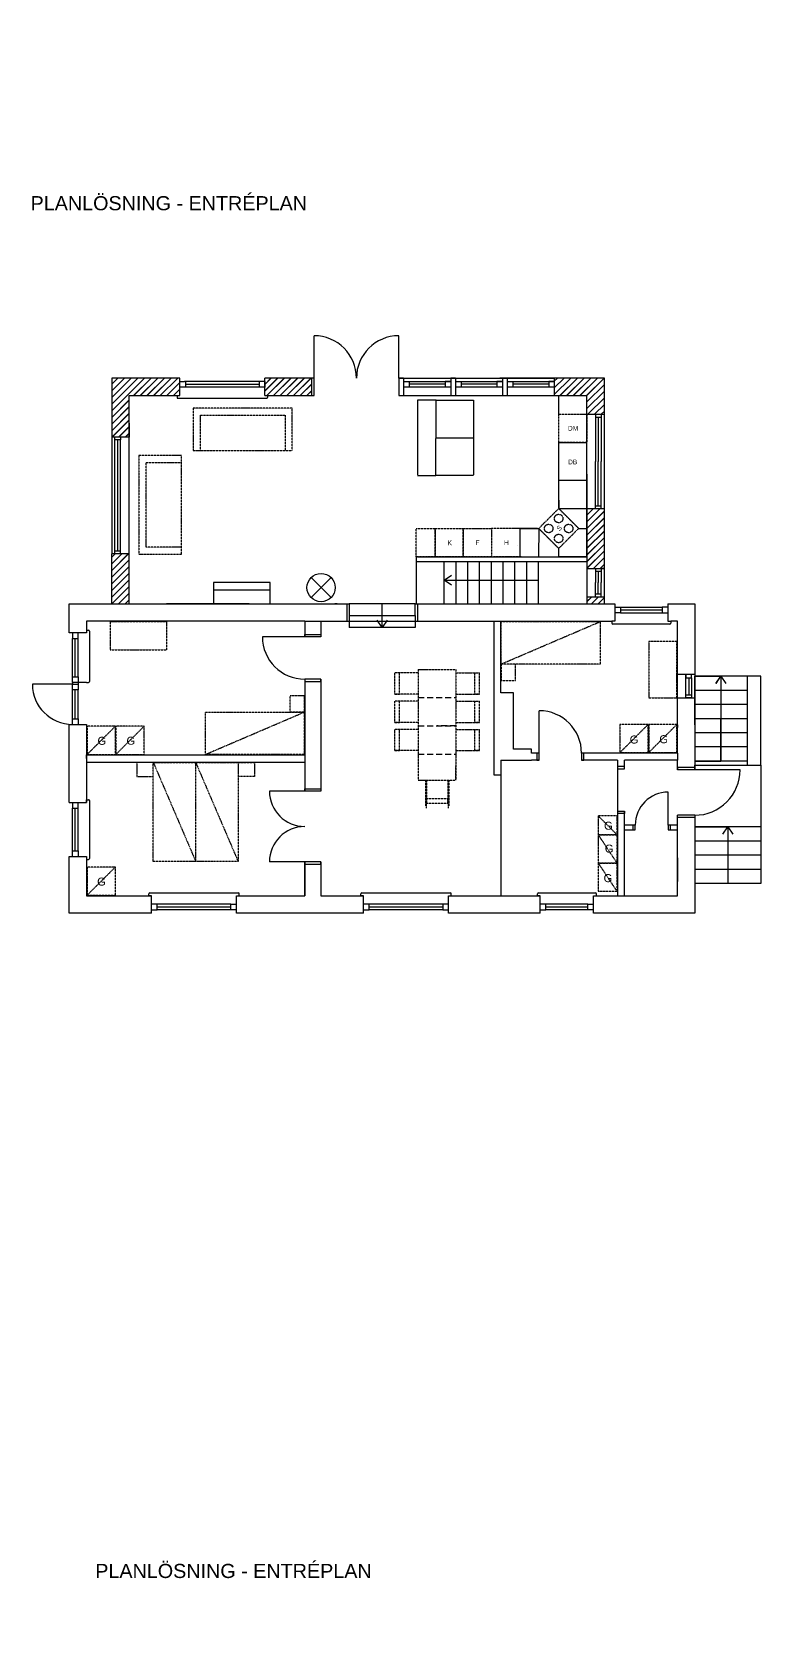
# Model space of a CAD drawing. Header units: millimetres. Extents: x -50011 to 90899, y -58634 to 500399.
# Drawn here: x 231 to 15696, y 152428 to 186594 of the extents above; entities that cross this region are included whole.
import ezdxf

# ---------------------------------------------------------------- set-up
doc = ezdxf.new("R2010")
doc.units = ezdxf.units.MM
doc.linetypes.add('DASHED', pattern=[19.05, 12.7, -6.35])
doc.linetypes.add('PHANTOM2', pattern=[31.75, 15.875, -3.175, 3.175, -3.175, 3.175, -3.175])
doc.layers.get('0').update_dxf_attribs({"color": 1})
for name, color, linetype in [('Angivelser', 7, 'Continuous'), ('Fönser - Revision', 1, 'Continuous'), ('Fönster', 1, 'Continuous'), ('Grundritningar', 1, 'Continuous'), ('Möbler', 4, 'PHANTOM2'), ('Rumsavdelare', 3, 'FENCELINE1')]:
    doc.layers.add(name, color=color, linetype=linetype)
doc.styles.get("Standard").update_dxf_attribs({"font": 'Arial.ttf', "height": 170})
doc.linetypes.add('FENCELINE1', pattern='A,6.35,-2.54,[133,ltypeshp.shx,S=2.54,R=0,X=-2.54,Y=0],-2.54,25.4', length=36.83)
doc.dimstyles.new('ISO-25', dxfattribs={"dimscale": 10, "dimtxt": 2.5, "dimasz": 15, "dimexe": 10, "dimexo": 0.625, "dimgap": 15, "dimtad": 1, "dimlfac": 0.001, "dimtxsty": 'Standard', "dimblk": 'OBLIQUE', "dimblk1": 'OBLIQUE', "dimblk2": 'OBLIQUE', "dimcen": 20, "dimdle": 10, "dimadec": 0, "dimazin": 0, "dimtfac": 1, "dimtmove": 0, "dimatfit": 3, "dimldrblk": 'OPEN90', "dimfxl": 1, "dimarcsym": 0})

# ---------------------------------------------------------------- blocks, each defined once
blk = doc.blocks.new('_Oblique')
at = {"color": 0, "linetype": 'ByBlock', "lineweight": -2}
blk.add_line((-0.5, -0.5), (0.5, 0.5), dxfattribs=at)

msp = doc.modelspace()

# ---------------------------------------------------------------- hatches: boundary and pattern name
at = {"layer": 'Grundritningar', "ltscale": 100}
h = msp.add_hatch(dxfattribs=at)
h.set_pattern_fill('JIS_LC_20', color=256, scale=5)
h.paths.add_polyline_path([(6428.375, 390745.568), (8139.969, 390745.568), (8139.969, 391115.568), (6058.375, 391115.568), (6058.375, 384896.461), (6058.375, 382416.461), (6058.375, 381356.461), (6428.375, 381356.461), (6428.375, 384896.461), (6428.375, 385196.461)])
h.paths.add_polyline_path([(12402.879, 391115.568), (11339.969, 391115.568), (11339.969, 390745.568), (11389.969, 390745.568), (12032.879, 390745.568), (12032.879, 386196.461), (12032.879, 385380.725), (12402.879, 385380.725), (12402.879, 385396.461), (12402.879, 390771.304)])
h.paths.add_polyline_path([(11812.612, 361164.769), (11812.612, 361509.033), (10749.702, 361509.033), (10749.702, 361139.033), (10799.702, 361139.033), (11442.612, 361139.033), (11442.612, 357714.769), (11442.612, 356899.033), (11812.612, 356899.033), (11812.612, 356914.769)])
h.paths.add_polyline_path([(4863.558, 361139.033), (5599.702, 361139.033), (5599.702, 361509.033), (4493.558, 361509.033), (4493.558, 356414.769), (4863.558, 356414.769), (4863.558, 356714.769)])
h.paths.add_polyline_path([(4863.558, 353934.769), (4493.558, 353934.769), (4493.558, 352874.769), (4863.558, 352874.769)])
h.paths.add_polyline_path([(6604.389, 331533.61), (5498.245, 331533.61), (5498.245, 330279.346), (5868.245, 330279.346), (5868.245, 331163.61), (6604.389, 331163.61)])
h.paths.add_polyline_path([(12817.299, 331533.61), (11754.389, 331533.61), (11754.389, 331163.61), (11804.389, 331163.61), (12447.299, 331163.61), (12447.299, 330763.61), (12447.299, 330763.61), (12817.299, 330763.61), (12817.299, 330779.346), (12817.299, 331189.346)])
h.paths.add_polyline_path([(12817.299, 328763.61), (12447.299, 328763.61), (12447.299, 327739.346), (12447.299, 327489.346), (12817.299, 327489.346)])
h.paths.add_polyline_path([(5868.245, 327799.346), (5498.245, 327799.346), (5498.245, 326739.346), (5868.245, 326739.346)])
h.paths.add_polyline_path([(13894.931, 305305.95), (12105.172, 305305.95), (12105.172, 304935.95), (12155.172, 304935.95), (13524.931, 304935.95), (13524.931, 304535.95), (13524.931, 304535.95), (13894.931, 304535.95), (13894.931, 304785.95)])
h.paths.add_polyline_path([(6955.172, 305305.95), (4569.931, 305305.95), (4569.931, 304935.95), (6955.172, 304935.95)])
h.paths.add_polyline_path([(2769.931, 305305.95), (1112.471, 305305.95), (1112.471, 304051.686), (1482.471, 304051.686), (1482.471, 304351.686), (1482.471, 304935.95), (2769.931, 304935.95)])
h.paths.add_polyline_path([(1482.471, 301571.686), (1112.471, 301571.686), (1112.471, 300141.686), (8104.931, 300141.686), (8104.931, 299394.682), (8474.931, 299394.682), (8474.931, 300511.686), (1482.471, 300511.686)])
h.paths.add_polyline_path([(13894.931, 302535.95), (13524.931, 302535.95), (13524.931, 300394.682), (13524.931, 300144.682), (13894.931, 300144.682)])
h.paths.add_polyline_path([(12176.583, 278428.432), (11806.583, 278428.432), (11806.583, 277404.168), (11806.583, 277154.168), (12176.583, 277154.168)])
h.paths.add_polyline_path([(12176.583, 281198.432), (11113.673, 281198.432), (11113.673, 280828.432), (11163.673, 280828.432), (11806.583, 280828.432), (11806.583, 280428.432), (11806.583, 280428.432), (12176.583, 280428.432), (12176.583, 280444.168), (12176.583, 280854.168)])
h.paths.add_polyline_path([(5963.673, 281198.432), (4711.334, 281198.432), (4711.334, 280828.432), (5963.673, 280828.432)])
h.paths.add_polyline_path([(2911.334, 281198.432), (1075.633, 281198.432), (1075.633, 279944.168), (1445.633, 279944.168), (1445.633, 280828.432), (2911.334, 280828.432)])
h.paths.add_polyline_path([(1445.633, 277464.168), (1075.633, 277464.168), (1075.633, 276404.168), (1445.633, 276404.168)])
h.paths.add_polyline_path([(12645.365, 259294.914), (11582.455, 259294.914), (11582.455, 258924.914), (11632.455, 258924.914), (12275.365, 258924.914), (12275.365, 258524.914), (12645.365, 258524.914), (12645.365, 258540.65), (12645.365, 258950.65)])
h.paths.add_polyline_path([(12645.365, 256524.914), (12275.365, 256524.914), (12275.365, 255500.65), (12275.365, 255250.65), (12645.365, 255250.65)])
h.paths.add_polyline_path([(3634.619, 259294.914), (1798.918, 259294.914), (1798.918, 258040.65), (2168.918, 258040.65), (2168.918, 258924.914), (3634.619, 258924.914)])
h.paths.add_polyline_path([(6432.455, 259294.914), (5434.619, 259294.914), (5434.619, 258924.914), (6432.455, 258924.914)])
h.paths.add_polyline_path([(2168.918, 255560.65), (1798.918, 255560.65), (1798.918, 254500.65), (2168.918, 254500.65)])
h.paths.add_polyline_path([(12718.912, 237531.632), (11656.001, 237531.632), (11656.001, 237161.632), (11706.001, 237161.632), (12348.912, 237161.632), (12348.912, 236761.632), (12718.912, 236761.632), (12718.912, 236777.368), (12718.912, 237187.368)])
h.paths.add_polyline_path([(3708.166, 237531.632), (1872.465, 237531.632), (1872.465, 236277.368), (2242.465, 236277.368), (2242.465, 237161.632), (3708.166, 237161.632)])
h.paths.add_polyline_path([(6506.001, 237531.632), (5508.166, 237531.632), (5508.166, 237161.632), (6506.001, 237161.632)])
h.paths.add_polyline_path([(2242.465, 233797.368), (1872.465, 233797.368), (1872.465, 232737.368), (2242.465, 232737.368)])
h.paths.add_polyline_path([(12718.912, 234761.632), (12348.912, 234761.632), (12348.912, 233737.368), (12348.912, 233487.368), (12718.912, 233487.368)])
h.paths.add_polyline_path([(12718.912, 232887.368), (12348.912, 232887.368), (12348.912, 232737.368), (12718.912, 232737.368)])
h.paths.add_polyline_path([(12204.872, 211409.63), (11141.961, 211409.63), (11141.961, 211039.63), (11191.961, 211039.63), (11834.872, 211039.63), (11834.872, 210639.63), (12204.872, 210639.63), (12204.872, 210655.366), (12204.872, 211065.366)])
h.paths.add_polyline_path([(12204.872, 208639.63), (11834.872, 208639.63), (11834.872, 207615.366), (11834.872, 207365.366), (12204.872, 207365.366)])
h.paths.add_polyline_path([(12204.872, 206765.366), (11834.872, 206765.366), (11834.872, 206615.366), (12204.872, 206615.366)])
h.paths.add_polyline_path([(2116.806, 211039.63), (3194.126, 211039.63), (3194.126, 211409.63), (1746.806, 211409.63), (1746.806, 210155.366), (2116.806, 210155.366)])
h.paths.add_polyline_path([(2116.806, 207675.366), (1746.806, 207675.366), (1746.806, 206615.366), (2116.806, 206615.366)])
h.paths.add_polyline_path([(5991.961, 211409.63), (4994.126, 211409.63), (4994.126, 211039.63), (5991.961, 211039.63)])
h.paths.add_polyline_path([(6163.577, 179246.954), (5165.741, 179246.954), (5165.741, 178876.954), (6163.577, 178876.954)])
h.paths.add_polyline_path([(3365.741, 179246.954), (1918.421, 179246.954), (1918.421, 177992.69), (2288.421, 177992.69), (2288.421, 178876.954), (3365.741, 178876.954)])
h.paths.add_polyline_path([(2288.421, 175512.69), (1918.421, 175512.69), (1918.421, 174452.69), (2288.421, 174452.69)])
h.paths.add_polyline_path([(12376.487, 179246.954), (11313.577, 179246.954), (11313.577, 178876.954), (11363.577, 178876.954), (12006.487, 178876.954), (12006.487, 178476.954), (12376.487, 178476.954), (12376.487, 178492.69), (12376.487, 178902.69)])
h.paths.add_polyline_path([(12376.487, 176476.954), (12006.487, 176476.954), (12006.487, 175452.69), (12006.487, 175202.69), (12376.487, 175202.69)])
h.paths.add_polyline_path([(12376.487, 174602.69), (12006.487, 174602.69), (12006.487, 174452.69), (12376.487, 174452.69)])
h.paths.add_polyline_path([(7536.154, 150197.712), (6079.149, 150197.712), (6079.149, 149827.712), (7536.154, 149827.712)])
h.paths.add_polyline_path([(4279.149, 150197.712), (2389.064, 150197.712), (2389.064, 148943.448), (2759.064, 148943.448), (2759.064, 149827.712), (4279.149, 149827.712)])
h.paths.add_polyline_path([(2759.064, 146463.448), (2389.064, 146463.448), (2389.064, 145403.448), (2759.064, 145403.448)])
h.paths.add_polyline_path([(13749.064, 147427.712), (13379.064, 147427.712), (13379.064, 146403.448), (13379.064, 146153.448), (13749.064, 146153.448)])
h.paths.add_polyline_path([(13749.064, 150197.712), (12686.154, 150197.712), (12686.154, 149827.712), (12736.154, 149827.712), (13379.064, 149827.712), (13379.064, 149427.712), (13749.064, 149427.712), (13749.064, 149443.448), (13749.064, 149853.448)])
h.paths.add_polyline_path([(13749.064, 145553.448), (13379.064, 145553.448), (13379.064, 145403.448), (13749.064, 145403.448)])
h.paths.add_polyline_path([(3398.249, 116388.187), (618.427, 116388.187), (618.427, 117448.187), (248.427, 117448.187), (248.427, 116018.187), (3398.249, 116018.187)])
h.paths.add_polyline_path([(2383.427, 121182.451), (248.427, 121182.451), (248.427, 119928.187), (618.427, 119928.187), (618.427, 120228.187), (618.427, 120812.451), (2383.427, 120812.451)])
h.paths.add_polyline_path([(6568.668, 121182.451), (4183.427, 121182.451), (4183.427, 120812.451), (6568.668, 120812.451)])
h.paths.add_polyline_path([(13508.427, 121182.451), (11718.668, 121182.451), (11718.668, 120812.451), (11768.668, 120812.451), (13138.427, 120812.451), (13138.427, 120412.451), (13508.427, 120412.451), (13508.427, 120428.187), (13508.427, 120838.187)])
h.paths.add_polyline_path([(13508.427, 118412.451), (13138.427, 118412.451), (13138.427, 117388.187), (13138.427, 117138.187), (13508.427, 117138.187)])
h.paths.add_polyline_path([(13508.427, 116538.187), (13138.427, 116538.187), (13138.427, 116388.187), (13508.427, 116388.187)])
h.paths.add_polyline_path([(768.422, 116451.806), (768.422, 116998.334), (418.125, 116998.334), (418.125, 116451.806)], flags=25)
h.paths.add_polyline_path([(765.467, 120017.7), (765.467, 120564.228), (415.171, 120564.228), (415.171, 120017.7)], flags=25)
h.paths.add_polyline_path([(764.875, 119734.923), (764.875, 120281.451), (414.579, 120281.451), (414.579, 119734.923)], flags=9)

# ---------------------------------------------------------------- linework, layer by layer
at = {"layer": 'Fönser - Revision', "ltscale": 100}
for p, q in [((8013.577, 179246.954), (8113.577, 179246.954)), ((9113.577, 179246.954), (9213.577, 179246.954)), ((10213.577, 179246.954), (10313.577, 179246.954)), ((11313.577, 178876.954), (11363.577, 178876.954))]:
    msp.add_line(p, q, dxfattribs=at)
at = {"layer": 'Fönster', "ltscale": 100}
for p, q in [((8113.577, 179246.954), (8113.577, 178876.954)), ((8113.577, 179246.954), (9113.577, 179246.954)), ((8113.577, 179176.954), (9113.577, 179176.954)), ((9113.577, 179176.954), (8993.577, 179176.954)), ((8993.577, 179176.954), (8993.577, 179056.954)), ((9113.577, 179176.954), (9113.577, 179056.954)), ((9213.577, 179246.954), (9213.577, 178876.954)), ((9213.577, 179246.954), (10213.577, 179246.954)), ((9213.577, 179176.954), (10213.577, 179176.954)), ((10213.577, 179176.954), (10093.577, 179176.954)), ((10093.577, 179176.954), (10093.577, 179056.954)), ((10213.577, 179176.954), (10213.577, 179056.954)), ((10313.577, 179246.954), (10313.577, 178876.954)), ((10313.577, 179246.954), (11313.577, 179246.954)), ((10313.577, 179176.954), (11313.577, 179176.954)), ((11313.577, 179176.954), (11193.577, 179176.954)), ((11193.577, 179176.954), (11193.577, 179056.954)), ((11313.577, 179246.954), (11313.577, 178876.954)), ((11313.577, 179176.954), (11313.577, 179056.954)), ((8113.577, 178876.954), (9113.577, 178876.954)), ((9213.577, 178876.954), (10213.577, 178876.954)), ((10313.577, 178876.954), (11313.577, 178876.954))]:
    msp.add_line(p, q, dxfattribs=at)
at = {"layer": 'Fönster'}
for p, q in [((8113.577, 179176.954), (8233.577, 179176.954)), ((8233.577, 179056.954), (8113.577, 179056.954)), ((8233.577, 179176.954), (8233.577, 179056.954)), ((8993.577, 179116.954), (8233.577, 179116.954)), ((9113.577, 179056.954), (8233.577, 179056.954)), ((9113.577, 179246.954), (9113.577, 178876.954)), ((9213.577, 179176.954), (9333.577, 179176.954)), ((9333.577, 179056.954), (9213.577, 179056.954)), ((9333.577, 179176.954), (9333.577, 179056.954)), ((10093.577, 179116.954), (9333.577, 179116.954)), ((10213.577, 179056.954), (9333.577, 179056.954)), ((10213.577, 179246.954), (10213.577, 178876.954)), ((10313.577, 179176.954), (10433.577, 179176.954)), ((10433.577, 179056.954), (10313.577, 179056.954)), ((10433.577, 179176.954), (10433.577, 179056.954)), ((11193.577, 179116.954), (10433.577, 179116.954)), ((11313.577, 179056.954), (10433.577, 179056.954))]:
    msp.add_line(p, q, dxfattribs=at)
at = {"layer": 'Grundritningar'}
for p, q in [((6213.577, 179246.954), (6213.577, 180146.954)), ((8013.577, 179246.954), (8013.577, 180146.954)), ((3365.741, 179246.954), (1918.421, 179246.954)), ((3365.741, 178876.954), (3365.741, 179246.954)), ((3365.741, 179176.954), (3465.741, 179176.954)), ((5165.741, 179056.954), (3365.741, 179056.954)), ((5065.741, 179176.954), (3465.741, 179176.954)), ((3485.741, 179176.954), (3485.741, 179056.954)), ((3485.741, 179116.954), (5045.741, 179116.954)), ((5045.741, 179176.954), (5045.741, 179056.954)), ((5165.741, 179176.954), (5065.741, 179176.954)), ((6213.577, 179246.954), (5165.741, 179246.954)), ((5165.741, 178876.954), (5165.741, 179246.954)), ((5165.741, 179176.954), (5165.741, 179056.954)), ((6163.577, 178876.954), (6163.577, 179246.954)), ((6213.577, 178876.954), (6213.577, 179246.954)), ((8113.577, 179246.954), (8013.577, 179246.954)), ((8013.577, 179246.954), (8013.577, 178876.954)), ((9213.577, 179246.954), (9113.577, 179246.954)), ((12376.487, 179246.954), (10156.582, 179246.954)), ((10313.577, 179246.954), (10213.577, 179246.954)), ((12376.487, 178726.954), (12376.487, 179246.954)), ((2288.421, 178116.954), (2288.421, 178876.954)), ((2288.421, 178876.954), (3365.741, 178876.954)), ((3305.741, 178876.954), (3305.741, 178836.954)), ((3325.741, 178816.954), (5205.741, 178816.954)), ((5165.741, 178876.954), (6213.577, 178876.954)), ((5225.741, 178876.954), (5225.741, 178836.954)), ((8013.577, 178876.954), (8113.577, 178876.954)), ((9113.577, 178876.954), (9213.577, 178876.954)), ((10213.577, 178876.954), (10313.577, 178876.954)), ((10883.431, 178876.954), (12006.487, 178876.954)), ((12376.487, 174452.69), (12376.487, 178902.69)), ((12186.487, 178476.954), (12186.487, 177476.954)), ((12186.487, 178476.954), (12186.487, 178416.954)), ((12186.487, 178416.954), (12306.487, 178416.954)), ((12246.487, 178416.954), (12246.487, 177476.954)), ((12306.487, 178476.954), (12306.487, 178416.954)), ((12306.487, 178476.954), (12306.487, 177476.954)), ((1988.421, 177932.69), (1988.421, 177992.69)), ((1988.421, 175572.69), (1988.421, 177932.69)), ((2108.421, 177932.69), (1988.421, 177932.69)), ((2048.421, 175572.69), (2048.421, 177932.69)), ((2108.421, 177992.69), (2108.421, 177932.69)), ((2108.421, 175572.69), (2108.421, 177932.69)), ((2288.421, 175512.69), (2288.421, 177992.69)), ((12186.487, 176476.954), (12186.487, 177476.954)), ((12246.487, 176536.954), (12246.487, 177476.954)), ((12306.487, 176476.954), (12306.487, 177476.954)), ((12006.487, 177202.69), (12006.487, 174452.69)), ((12186.487, 176476.954), (12186.487, 176536.954)), ((12186.487, 176536.954), (12306.487, 176536.954)), ((12306.487, 176476.954), (12306.487, 176536.954)), ((10522.836, 175700.487), (10522.836, 175700.487)), ((1918.421, 174452.69), (1918.421, 175512.69)), ((1988.421, 175512.69), (1988.421, 175572.69)), ((2108.421, 175572.69), (1988.421, 175572.69)), ((2108.421, 175512.69), (2108.421, 175572.69)), ((2288.421, 174452.69), (2288.421, 175512.69)), ((8978.095, 174452.69), (8978.095, 175352.69)), ((9228.095, 174452.69), (9228.095, 175352.69)), ((9478.095, 174452.69), (9478.095, 175352.69)), ((9728.095, 174452.69), (9728.095, 175352.69)), ((9978.095, 174452.69), (9978.095, 175352.69)), ((10228.095, 174452.69), (10228.095, 175352.69)), ((10478.095, 174452.69), (10478.095, 175352.69)), ((10728.095, 174452.69), (10728.095, 175352.69)), ((10978.095, 174452.69), (10978.095, 175352.69)), ((6152.5, 175010.826), (6363.356, 174797.425)), ((6363.356, 174797.425), (6576.757, 175008.281)), ((12186.487, 175202.69), (12186.487, 174902.69)), ((12186.487, 175202.69), (12186.487, 175142.69)), ((12186.487, 175142.69), (12306.487, 175142.69)), ((12246.487, 175142.69), (12246.487, 174902.69)), ((12306.487, 175202.69), (12306.487, 175142.69)), ((12306.487, 175202.69), (12306.487, 174902.69)), ((6363.356, 174797.425), (6149.955, 174586.569)), ((6363.356, 174797.425), (6574.212, 174584.024)), ((12186.487, 174602.69), (12186.487, 174902.69)), ((12186.487, 174602.69), (12186.487, 174662.69)), ((12186.487, 174662.69), (12306.487, 174662.69)), ((12246.487, 174662.69), (12246.487, 174902.69)), ((12306.487, 174602.69), (12306.487, 174902.69)), ((12306.487, 174602.69), (12306.487, 174662.69)), ((6706.487, 174452.69), (6656.487, 174452.69)), ((6906.487, 174452.69), (6906.487, 174082.69)), ((8406.487, 174452.69), (8406.487, 174082.69)), ((12595.411, 174452.69), (12595.411, 174082.69)), ((12595.411, 174382.69), (12715.411, 174382.69)), ((12715.411, 174262.69), (12595.411, 174262.69)), ((12715.411, 174382.69), (12715.411, 174262.69)), ((12715.411, 174382.69), (13605.411, 174382.69)), ((12715.411, 174322.69), (13605.411, 174322.69)), ((12715.411, 174262.69), (13605.411, 174262.69)), ((13725.411, 174382.69), (13605.411, 174382.69)), ((13605.411, 174382.69), (13605.411, 174262.69)), ((13605.411, 174262.69), (13725.411, 174262.69)), ((13725.411, 174452.69), (13725.411, 174082.69)), ((13725.411, 174452.69), (13725.411, 174382.69)), ((6016.487, 174082.69), (1386.487, 174082.69)), ((1386.487, 174082.69), (1386.487, 173832.69)), ((1386.487, 174082.69), (1386.487, 173832.69)), ((6016.487, 174082.69), (6016.487, 173752.69)), ((6016.487, 174082.69), (6356.487, 174082.69)), ((6016.487, 174082.69), (6016.487, 173752.69)), ((6356.487, 174082.69), (6356.487, 173752.69)), ((6356.487, 174082.69), (7306.487, 174082.69)), ((6656.487, 174082.69), (6706.487, 174082.69)), ((8356.487, 174082.69), (10026.487, 174082.69)), ((9106.487, 174082.69), (9156.487, 174082.69)), ((10026.487, 174082.69), (10176.487, 174083.526)), ((10026.487, 174082.69), (10026.487, 170822.69)), ((10176.487, 172562.69), (10176.487, 174083.526)), ((10176.487, 174083.526), (12535.411, 174083.526)), ((12595.411, 174082.69), (12535.411, 174082.69)), ((12535.411, 174082.69), (12535.411, 174042.69)), ((13765.411, 174022.69), (12555.411, 174022.69)), ((13725.411, 174082.69), (13785.411, 174082.69)), ((13785.411, 174082.69), (13785.411, 174042.69)), ((13926.487, 173482.69), (13926.487, 174083.526)), ((1386.487, 173832.69), (1016.487, 173832.69)), ((1086.487, 173832.69), (1086.487, 173712.69)), ((1086.487, 173712.69), (1206.487, 173712.69)), ((1086.487, 172902.69), (1086.487, 173712.69)), ((1146.487, 172902.69), (1146.487, 173712.69)), ((1206.487, 173712.69), (1206.487, 173832.69)), ((1206.487, 172902.69), (1206.487, 173712.69)), ((1386.487, 173892.69), (1426.487, 173892.69)), ((1446.487, 173872.69), (1446.487, 172802.69)), ((6016.487, 173752.69), (5116.487, 173752.69)), ((6016.487, 173752.69), (6016.487, 173802.69)), ((6016.487, 173802.69), (6356.487, 173802.69)), ((6356.487, 173752.69), (6016.487, 173752.69)), ((6356.487, 173802.69), (6356.487, 173752.69)), ((13926.487, 171282.69), (13926.487, 173482.69)), ((13926.487, 171282.69), (13926.487, 173482.69)), ((13926.487, 173251.853), (13926.487, 173311.853)), ((1086.487, 172782.69), (1086.487, 172902.69)), ((1086.487, 172902.69), (1206.487, 172902.69)), ((1206.487, 172902.69), (1206.487, 172782.69)), ((14296.487, 172952.69), (13926.487, 172952.69)), ((14106.487, 172452.69), (14106.487, 172952.69)), ((14106.487, 172952.69), (14106.487, 172882.69)), ((14106.487, 172882.69), (14226.487, 172882.69)), ((14166.487, 172882.69), (14166.487, 172522.69)), ((14226.487, 172882.69), (14226.487, 172952.69)), ((14226.487, 172882.69), (14226.487, 172522.69)), ((15406.487, 172912.69), (14296.487, 172912.69)), ((14296.487, 171882.69), (14296.487, 172912.69)), ((14296.487, 172912.69), (14851.487, 172912.69)), ((15696.487, 172912.69), (15406.487, 172912.69)), ((15406.487, 172912.69), (15406.487, 171024.244)), ((15406.487, 172912.69), (15406.487, 172612.69)), ((15696.487, 171024.244), (15696.487, 172912.69)), ((1386.487, 172782.69), (1086.487, 172782.69)), ((1086.487, 172782.69), (1086.487, 172742.69)), ((1086.487, 172742.69), (1206.487, 172742.69)), ((1086.487, 172622.69), (1086.487, 172742.69)), ((1206.487, 172622.69), (1086.487, 172622.69)), ((1086.487, 172012.69), (1086.487, 172622.69)), ((1146.487, 172012.69), (1146.487, 172622.69)), ((1206.487, 172782.69), (1206.487, 172742.69)), ((1206.487, 172742.69), (1206.487, 172622.69)), ((1206.487, 172012.69), (1206.487, 172622.69)), ((1386.487, 172782.69), (1426.487, 172782.69)), ((6016.487, 172852.69), (6016.487, 170472.69)), ((6016.487, 172852.69), (6016.487, 172802.69)), ((6356.487, 172852.69), (6016.487, 172852.69)), ((6016.487, 172802.69), (6356.487, 172802.69)), ((6356.487, 172852.69), (6356.487, 170472.69)), ((6356.487, 172802.69), (6356.487, 172852.69)), ((10446.487, 172562.69), (10176.487, 172562.69)), ((10446.487, 171362.69), (10446.487, 172562.69)), ((15406.487, 172612.69), (14296.487, 172612.69)), ((15406.487, 172612.69), (15406.487, 172312.69)), ((13926.487, 172452.69), (14296.487, 172452.69)), ((14106.487, 172452.69), (14106.487, 172522.69)), ((14106.487, 172522.69), (14226.487, 172522.69)), ((14226.487, 172452.69), (14106.487, 172452.69)), ((14226.487, 172522.69), (14226.487, 172452.69)), ((15406.487, 172312.69), (14296.487, 172312.69)), ((15406.487, 172312.69), (15406.487, 172012.69)), ((1016.487, 171892.69), (1386.487, 171892.69)), ((1086.487, 171892.69), (1086.487, 172012.69)), ((1086.487, 172012.69), (1206.487, 172012.69)), ((1206.487, 172012.69), (1206.487, 171892.69)), ((1386.487, 171892.69), (1386.487, 170232.69)), ((10991.214, 171282.69), (10991.214, 172182.69)), ((13926.487, 171882.69), (13926.487, 171822.69)), ((15406.487, 172012.69), (14296.487, 172012.69)), ((15406.487, 172012.69), (15406.487, 171712.69)), ((15406.487, 171712.69), (14296.487, 171712.69)), ((15406.487, 171712.69), (15406.487, 171412.69)), ((1386.487, 171167.69), (1386.487, 171242.69)), ((1386.487, 171242.69), (6016.487, 171242.69)), ((1386.487, 171242.69), (1386.487, 171172.69)), ((1386.487, 171202.69), (1386.487, 171167.69)), ((10826.487, 171362.69), (10446.487, 171362.69)), ((10826.487, 171282.69), (10826.487, 171362.69)), ((10991.214, 171282.69), (10826.487, 171282.69)), ((10991.214, 171282.69), (10941.214, 171282.69)), ((10941.214, 171282.69), (10941.214, 171132.69)), ((10991.214, 171132.69), (10991.214, 171282.69)), ((13926.487, 171282.69), (11891.214, 171282.69)), ((11891.214, 171282.69), (11891.214, 171132.69)), ((11941.214, 171282.69), (11891.214, 171282.69)), ((11941.214, 171132.69), (11941.214, 171282.69)), ((13926.487, 171282.69), (13926.487, 171132.69)), ((15406.487, 171412.69), (14296.487, 171412.69)), ((15406.487, 171412.69), (15406.487, 171112.69)), ((1386.487, 171167.69), (1386.487, 171092.69)), ((1386.487, 171092.69), (6016.487, 171092.69)), ((10176.487, 171132.69), (10176.487, 170822.69)), ((10176.487, 171132.69), (10826.487, 171132.69)), ((10991.214, 171132.69), (10826.487, 171132.69)), ((10941.214, 171132.69), (10991.214, 171132.69)), ((12656.487, 171132.69), (11891.214, 171132.69)), ((11891.214, 171132.69), (11941.214, 171132.69)), ((12656.487, 171132.69), (12656.487, 170949.715)), ((12806.487, 170999.715), (12656.487, 170999.715)), ((12656.487, 170999.715), (12656.487, 170949.715)), ((12656.487, 170949.715), (12806.487, 170949.715)), ((12806.487, 170949.715), (12806.487, 171132.69)), ((13926.487, 171132.69), (12806.487, 171132.69)), ((12806.487, 170949.715), (12806.487, 170999.715)), ((13926.487, 170924.244), (13926.487, 171132.69)), ((14296.487, 170974.244), (13926.487, 170974.244)), ((13926.487, 170974.244), (13926.487, 170924.244)), ((14296.487, 170924.244), (13926.487, 170924.244)), ((15406.487, 171112.69), (14296.487, 171112.69)), ((14296.487, 171112.69), (14851.487, 171112.69)), ((14296.487, 170924.244), (14296.487, 171024.244)), ((14296.487, 171024.244), (15696.487, 171024.244)), ((14296.487, 170924.244), (14296.487, 170974.244)), ((15255.77, 170924.244), (14296.487, 170924.244)), ((15696.487, 171024.244), (15696.487, 169712.69)), ((6016.487, 170472.69), (6016.487, 170522.69)), ((6016.487, 170522.69), (6356.487, 170522.69)), ((6356.487, 170522.69), (6356.487, 170472.69)), ((10026.487, 170822.69), (10176.487, 170822.69)), ((1016.487, 170232.69), (1386.487, 170232.69)), ((1016.487, 170232.69), (1086.487, 170232.69)), ((1086.487, 170232.69), (1086.487, 170112.69)), ((1206.487, 170112.69), (1206.487, 170232.69)), ((1386.487, 170232.69), (1386.487, 170292.69)), ((1386.487, 170292.69), (1426.487, 170292.69)), ((1446.487, 170272.69), (1446.487, 169042.69)), ((6016.487, 170472.69), (5266.487, 170472.69)), ((6356.487, 170472.69), (6016.487, 170472.69)), ((13732.774, 169752.69), (13732.774, 170454.69)), ((1086.487, 170112.69), (1206.487, 170112.69)), ((1086.487, 169202.69), (1086.487, 170112.69)), ((1146.487, 169202.69), (1146.487, 170112.69)), ((1206.487, 169202.69), (1206.487, 170112.69)), ((12656.487, 170049.715), (12656.487, 168252.69)), ((12656.487, 170049.715), (12806.487, 170049.715)), ((12806.487, 169999.715), (12656.487, 169999.715)), ((12806.487, 168252.69), (12806.487, 170049.715)), ((12806.487, 170049.715), (12806.487, 169999.715)), ((13926.487, 168252.69), (13926.487, 169962.69)), ((14296.487, 169962.69), (13926.487, 169962.69)), ((13926.487, 169912.69), (13926.487, 169962.69)), ((14296.487, 169912.69), (13926.487, 169912.69)), ((14296.487, 169962.69), (14296.487, 169912.69)), ((13030.774, 169752.69), (12806.487, 169752.69)), ((12806.487, 169652.69), (13030.774, 169652.69)), ((13030.774, 169752.69), (12980.774, 169752.69)), ((12980.774, 169752.69), (12980.774, 169652.69)), ((12980.774, 169652.69), (13030.774, 169652.69)), ((13030.774, 169652.69), (13030.774, 169752.69)), ((13926.487, 169752.69), (13732.774, 169752.69)), ((13732.774, 169752.69), (13732.774, 169652.69)), ((13732.774, 169652.69), (13926.487, 169652.69)), ((13732.774, 169652.69), (13782.774, 169652.69)), ((13782.774, 169652.69), (13782.774, 169752.69)), ((15696.487, 169712.69), (14296.487, 169712.69)), ((14296.487, 169712.69), (14996.487, 169712.69)), ((15696.487, 169712.69), (15696.487, 169412.69)), ((1086.487, 169082.69), (1086.487, 169202.69)), ((1086.487, 169202.69), (1206.487, 169202.69)), ((1206.487, 169202.69), (1206.487, 169082.69)), ((15696.487, 169412.69), (14296.487, 169412.69)), ((15696.487, 169412.69), (15696.487, 169112.69)), ((1016.487, 169082.69), (1386.487, 169082.69)), ((1016.487, 169082.69), (1086.487, 169082.69)), ((1386.487, 169082.69), (1386.487, 168252.69)), ((1386.487, 169082.69), (1386.487, 169022.69)), ((1386.487, 169022.69), (1426.487, 169022.69)), ((6016.487, 168972.69), (5266.487, 168972.69)), ((6016.487, 168972.69), (6016.487, 168252.69)), ((6016.487, 168252.69), (6016.487, 168972.69)), ((6016.487, 168972.69), (6016.487, 168922.69)), ((6356.487, 168972.69), (6016.487, 168972.69)), ((6016.487, 168922.69), (6356.487, 168922.69)), ((6356.487, 168972.69), (6356.487, 168252.69)), ((6356.487, 168922.69), (6356.487, 168972.69)), ((13926.487, 169054.69), (13926.487, 168554.69)), ((15696.487, 169112.69), (14296.487, 169112.69)), ((15696.487, 168812.69), (14296.487, 168812.69)), ((15696.487, 169112.69), (15696.487, 168812.69)), ((15696.487, 168812.69), (15696.487, 168512.69)), ((15696.487, 168512.69), (14296.487, 168512.69)), ((1386.487, 168252.69), (2766.487, 168252.69)), ((2706.487, 168252.69), (2706.487, 168292.69)), ((2766.487, 168252.69), (2706.487, 168252.69)), ((2726.487, 168312.69), (4606.487, 168312.69)), ((2766.487, 167882.69), (2766.487, 168252.69)), ((4566.487, 168252.69), (6016.487, 168252.69)), ((4566.487, 167882.69), (4566.487, 168252.69)), ((4566.487, 168252.69), (4626.487, 168252.69)), ((4626.487, 168252.69), (4626.487, 168292.69)), ((6356.487, 168252.69), (7266.487, 168252.69)), ((7206.487, 168252.69), (7206.487, 168292.69)), ((7266.487, 168252.69), (7206.487, 168252.69)), ((7226.487, 168312.69), (9106.487, 168312.69)), ((7266.487, 167882.69), (7266.487, 168252.69)), ((9066.487, 168252.69), (11016.487, 168252.69)), ((9066.487, 167882.69), (9066.487, 168252.69)), ((9066.487, 168252.69), (9126.487, 168252.69)), ((9126.487, 168252.69), (9126.487, 168292.69)), ((10956.487, 168252.69), (10956.487, 168292.69)), ((11016.487, 168252.69), (10956.487, 168252.69)), ((10976.487, 168312.69), (12186.487, 168312.69)), ((11016.487, 167882.69), (11016.487, 168252.69)), ((12146.487, 168252.69), (12656.487, 168252.69)), ((12146.487, 167882.69), (12146.487, 168252.69)), ((12146.487, 168252.69), (12206.487, 168252.69)), ((12206.487, 168252.69), (12206.487, 168292.69)), ((12656.487, 168252.69), (12806.487, 168252.69)), ((12806.487, 168252.69), (13926.487, 168252.69)), ((2886.487, 168072.69), (2766.487, 168072.69)), ((2766.487, 167882.69), (2766.487, 167952.69)), ((2766.487, 167952.69), (2886.487, 167952.69)), ((2886.487, 167952.69), (2886.487, 168072.69)), ((4446.487, 168072.69), (2886.487, 168072.69)), ((4446.487, 168012.69), (2886.487, 168012.69)), ((4446.487, 167952.69), (2886.487, 167952.69)), ((4446.487, 167952.69), (4446.487, 168072.69)), ((4446.487, 168072.69), (4566.487, 168072.69)), ((4566.487, 167952.69), (4446.487, 167952.69)), ((7386.487, 168072.69), (7266.487, 168072.69)), ((7266.487, 167882.69), (7266.487, 167952.69)), ((7266.487, 167952.69), (7386.487, 167952.69)), ((7386.487, 167952.69), (7386.487, 168072.69)), ((8946.487, 168072.69), (7386.487, 168072.69)), ((8946.487, 168012.69), (7386.487, 168012.69)), ((8946.487, 167952.69), (7386.487, 167952.69)), ((9066.487, 168072.69), (8946.487, 168072.69)), ((8946.487, 168072.69), (8946.487, 167952.69)), ((8946.487, 167952.69), (9066.487, 167952.69)), ((9066.487, 167952.69), (9066.487, 168072.69)), ((11136.487, 168072.69), (11016.487, 168072.69)), ((11016.487, 167882.69), (11016.487, 167952.69)), ((11016.487, 167952.69), (11136.487, 167952.69)), ((11136.487, 167952.69), (11136.487, 168072.69)), ((12026.487, 168072.69), (11136.487, 168072.69)), ((12026.487, 168012.69), (11136.487, 168012.69)), ((12026.487, 167952.69), (11136.487, 167952.69)), ((12026.487, 167952.69), (12026.487, 168072.69)), ((12026.487, 168072.69), (12146.487, 168072.69)), ((12146.487, 167952.69), (12026.487, 167952.69))]:
    msp.add_line(p, q, dxfattribs=at)
at = {"layer": 'Grundritningar', "ltscale": 100}
for p, q in [((1918.421, 179246.954), (1918.421, 177816.954)), ((2288.421, 174452.69), (2288.421, 178876.954)), ((8406.487, 178876.954), (11406.487, 178876.954)), ((12006.487, 175452.69), (12006.487, 178876.954)), ((12006.487, 178476.954), (12376.487, 178476.954)), ((12376.487, 176012.69), (12376.487, 178492.69)), ((2288.421, 178292.69), (2288.421, 177992.69)), ((2288.421, 177992.69), (1918.421, 177992.69)), ((1918.421, 177992.69), (1918.421, 175512.69)), ((12006.487, 176476.954), (12376.487, 176476.954)), ((8782.223, 175952.69), (8782.223, 176052.69)), ((2288.421, 175512.69), (1918.421, 175512.69)), ((8382.223, 175452.69), (8382.223, 175352.69)), ((8382.223, 175352.69), (12006.487, 175352.69)), ((8406.487, 175452.69), (12006.487, 175452.69)), ((12006.487, 175202.69), (12376.487, 175202.69)), ((12006.487, 174602.69), (12376.487, 174602.69)), ((4836.728, 174452.69), (3078.728, 174452.69)), ((6956.487, 174452.69), (6956.487, 174202.69)), ((8356.487, 174452.69), (6956.487, 174452.69)), ((8356.487, 174202.69), (8356.487, 174452.69)), ((13725.411, 174452.69), (14296.487, 174452.69)), ((6956.487, 174202.69), (8356.487, 174202.69)), ((6956.487, 174202.69), (6956.487, 173952.69)), ((8356.487, 173952.69), (6956.487, 173952.69)), ((8356.487, 174202.69), (8356.487, 173952.69)), ((13926.487, 174083.526), (13785.411, 174082.69)), ((1086.487, 172742.69), (236.487, 172742.69))]:
    msp.add_line(p, q, dxfattribs=at)
at = {"layer": 'Grundritningar'}
for points in [[(1016.487, 173832.69), (1016.487, 174452.69), (6956.487, 174452.69)], [(8356.487, 174452.69), (12595.411, 174452.69)], [(14296.487, 174452.69), (14296.487, 170924.244)], [(1016.487, 170232.69), (1016.487, 171892.69)], [(14296.487, 169962.69), (14296.487, 167882.69), (12146.487, 167882.69)], [(2766.487, 167882.69), (1016.487, 167882.69), (1016.487, 169082.69)], [(7266.487, 167882.69), (4566.487, 167882.69)], [(11016.487, 167882.69), (9066.487, 167882.69)]]:
    msp.add_lwpolyline(points, dxfattribs=at)
at = {"layer": 'Grundritningar', "ltscale": 20}
msp.add_circle((6363.356, 174797.425), 300, dxfattribs=at)
at = {"layer": 'Grundritningar'}
for centre, radius, start, end in [((6213.577, 179246.954), 900, 0, 90), ((8013.577, 179246.954), 900, 90, 180), ((3325.741, 178836.954), 20, 180, 270), ((5205.741, 178836.954), 20, 270, 0), ((12555.411, 174042.69), 20, 180, 270), ((13765.411, 174042.69), 20, 270, 0), ((1426.487, 173872.69), 20, 0, 90), ((6016.487, 173752.69), 900, 180, 270), ((1426.487, 172802.69), 20, 270, 0), ((10991.214, 171282.69), 900, 0, 90), ((14297.284, 170921.181), 958.491, 269.95234, 0.1831397), ((1426.487, 170272.69), 20, 0, 90), ((6016.487, 170472.69), 750, 180, 270), ((13732.774, 169752.69), 702, 90, 180), ((6016.487, 168972.69), 750, 90, 180), ((1426.487, 169042.69), 20, 270, 0), ((2726.487, 168292.69), 20, 90, 180), ((4606.487, 168292.69), 20, 0, 90), ((7226.487, 168292.69), 20, 90, 180), ((9106.487, 168292.69), 20, 0, 90), ((10976.487, 168292.69), 20, 90, 180), ((12186.487, 168292.69), 20, 0, 90)]:
    msp.add_arc(centre, radius, start, end, dxfattribs=at)
at = {"layer": 'Grundritningar', "ltscale": 100}
msp.add_arc((1086.487, 172742.69), 850, 180, 270, dxfattribs=at)
at = {"layer": 'Möbler', "ltscale": 100}
for p, q in [((8806.487, 178776.954), (8406.487, 178776.954)), ((8406.487, 178776.954), (8406.487, 177176.954)), ((8795.058, 177176.959), (8806.487, 178776.954)), ((8806.487, 178776.954), (9596.487, 178776.954)), ((9596.487, 178776.954), (9596.487, 177176.954)), ((11406.487, 178476.954), (11406.487, 178876.954)), ((11406.487, 178876.954), (12006.487, 178876.954)), ((8806.487, 177976.954), (9596.487, 177976.954)), ((11406.487, 177076.954), (11406.487, 177876.954)), ((11406.487, 177876.954), (12006.487, 177876.954)), ((8406.487, 177176.954), (8795.058, 177176.959)), ((9596.487, 177176.954), (8795.058, 177176.959)), ((11406.487, 176476.954), (11406.487, 177076.954)), ((11406.487, 177076.954), (12006.487, 177076.954)), ((11406.487, 176652.69), (11406.487, 176476.954)), ((11406.487, 176476.954), (11830.751, 176052.69)), ((11406.487, 176476.954), (12006.487, 176476.954)), ((10957.959, 176052.69), (10582.223, 176052.69)), ((10582.223, 176052.69), (10582.223, 175452.69)), ((10582.223, 176052.69), (10982.223, 176052.69)), ((10982.223, 176052.69), (10978.095, 175452.69)), ((11406.487, 175628.426), (10982.223, 176052.69)), ((11830.751, 176052.69), (12006.487, 176052.69)), ((12006.487, 176052.69), (12006.487, 175452.69)), ((11406.487, 175452.69), (11406.487, 175628.426)), ((12006.487, 175452.69), (11406.487, 175452.69)), ((12376.487, 175202.69), (12306.487, 175202.69)), ((5281.185, 174902.69), (4081.185, 174902.69)), ((4081.185, 174902.69), (4081.185, 174752.69)), ((4081.185, 174752.69), (5281.185, 174752.69)), ((4081.185, 174752.69), (4081.185, 174452.69)), ((5281.185, 174752.69), (5281.185, 174902.69)), ((5281.185, 174452.69), (5281.185, 174752.69))]:
    msp.add_line(p, q, dxfattribs=at)
at = {"layer": 'Möbler'}
for p, q in [((3650.745, 178610.137), (3650.745, 177710.137)), ((5750.745, 178610.137), (3650.745, 178610.137)), ((3800.745, 178460.137), (5600.745, 178460.137)), ((3800.745, 177710.137), (3800.745, 178460.137)), ((5600.745, 178460.137), (5600.745, 177710.137)), ((5750.745, 177710.137), (5750.745, 178610.137)), ((3650.745, 177710.137), (5750.745, 177710.137)), ((3397.096, 177605.033), (2497.096, 177605.033)), ((2497.096, 177605.033), (2497.096, 175505.033)), ((2647.096, 177455.033), (3397.096, 177455.033)), ((2647.096, 175655.033), (2647.096, 177455.033)), ((3397.096, 175505.033), (3397.096, 177605.033)), ((10582.223, 176052.69), (9982.223, 176052.69)), ((3397.096, 175655.033), (2647.096, 175655.033)), ((2497.096, 175505.033), (3397.096, 175505.033)), ((10606.487, 175452.69), (10006.487, 175452.69)), ((1886.487, 174072.69), (1886.487, 173472.69)), ((3086.487, 174072.69), (1886.487, 174072.69)), ((3086.487, 173472.69), (3086.487, 174072.69)), ((10186.487, 174073.526), (12286.487, 174073.526)), ((10186.487, 173173.526), (10186.487, 174073.526)), ((10186.487, 173173.526), (12286.487, 174073.526)), ((12286.487, 174073.526), (12286.487, 173173.526)), ((13916.487, 173652.69), (13316.487, 173652.69)), ((13316.487, 173652.69), (13316.487, 172452.69)), ((13916.487, 172452.69), (13916.487, 173652.69)), ((1886.487, 173472.69), (3086.487, 173472.69)), ((7926.487, 172534.298), (7926.487, 172984.298)), ((8426.487, 172984.298), (7926.487, 172984.298)), ((8026.487, 172534.298), (8026.487, 172984.298)), ((8426.487, 173059.298), (9226.487, 173059.298)), ((8426.487, 173059.298), (8426.487, 170709.298)), ((9226.487, 173059.298), (9226.487, 170709.298)), ((9226.487, 172984.298), (9726.487, 172984.298)), ((9626.487, 172534.298), (9626.487, 172984.298)), ((9726.487, 172534.298), (9726.487, 172984.298)), ((12286.487, 173173.526), (10186.487, 173173.526)), ((10186.487, 173173.526), (10186.487, 172823.526)), ((10486.487, 172823.526), (10486.487, 173173.526)), ((10186.487, 172823.526), (10486.487, 172823.526)), ((5706.487, 172152.69), (5706.487, 172502.69)), ((5706.487, 172502.69), (6006.487, 172502.69)), ((6006.487, 172502.69), (6006.487, 172152.69)), ((8426.487, 172534.298), (7926.487, 172534.298)), ((7926.487, 172534.298), (8026.487, 172534.298)), ((7926.487, 171934.298), (7926.487, 172384.298)), ((8426.487, 172384.298), (7926.487, 172384.298)), ((8026.487, 171934.298), (8026.487, 172384.298)), ((9226.487, 172534.298), (9726.487, 172534.298)), ((9226.487, 172384.298), (9726.487, 172384.298)), ((9726.487, 172534.298), (9626.487, 172534.298)), ((9626.487, 171934.298), (9626.487, 172384.298)), ((9726.487, 171934.298), (9726.487, 172384.298)), ((13316.487, 172452.69), (13916.487, 172452.69)), ((3906.487, 172152.69), (6006.487, 172152.69)), ((3906.487, 171252.69), (3906.487, 172152.69)), ((3906.487, 171252.69), (6006.487, 172152.69)), ((6006.487, 172152.69), (5706.487, 172152.69)), ((6006.487, 172152.69), (6006.487, 171252.69)), ((8426.487, 171934.298), (7926.487, 171934.298)), ((7926.487, 171934.298), (8026.487, 171934.298)), ((8426.487, 171859.298), (8426.487, 171784.298)), ((9226.487, 171934.298), (9726.487, 171934.298)), ((9726.487, 171934.298), (9626.487, 171934.298)), ((13306.487, 171892.69), (12706.487, 171892.69)), ((12706.487, 171892.69), (12706.487, 171292.69)), ((13306.487, 171892.69), (12706.487, 171292.69)), ((13306.487, 171292.69), (13306.487, 171892.69)), ((13916.487, 171892.69), (13316.487, 171892.69)), ((13316.487, 171892.69), (13316.487, 171292.69)), ((13316.487, 171292.69), (13916.487, 171892.69)), ((13916.487, 171292.69), (13916.487, 171892.69)), ((1996.487, 171852.69), (1396.487, 171852.69)), ((1396.487, 171852.69), (1396.487, 171252.69)), ((1996.487, 171852.69), (1396.487, 171252.69)), ((1996.487, 171252.69), (1996.487, 171852.69)), ((2606.487, 171852.69), (2006.487, 171852.69)), ((2006.487, 171852.69), (2006.487, 171252.69)), ((2006.487, 171252.69), (2606.487, 171852.69)), ((2606.487, 171252.69), (2606.487, 171852.69)), ((7926.487, 171334.298), (7926.487, 171784.298)), ((8426.487, 171784.298), (7926.487, 171784.298)), ((8026.487, 171334.298), (8026.487, 171784.298)), ((9226.487, 171784.298), (9726.487, 171784.298)), ((9626.487, 171334.298), (9626.487, 171784.298)), ((9726.487, 171334.298), (9726.487, 171784.298)), ((1396.487, 171252.69), (1996.487, 171252.69)), ((2006.487, 171252.69), (2606.487, 171252.69)), ((6006.487, 171252.69), (3906.487, 171252.69)), ((8426.487, 171334.298), (7926.487, 171334.298)), ((7926.487, 171334.298), (8026.487, 171334.298)), ((9226.487, 171334.298), (9726.487, 171334.298)), ((9726.487, 171334.298), (9626.487, 171334.298)), ((12706.487, 171292.69), (13306.487, 171292.69)), ((13316.487, 171292.69), (13916.487, 171292.69)), ((2801.487, 171082.69), (2451.487, 171082.69)), ((2451.487, 171082.69), (2451.487, 170782.69)), ((2801.487, 168982.69), (2801.487, 171082.69)), ((2801.487, 171082.69), (3701.487, 171082.69)), ((2801.487, 171082.69), (3701.487, 168982.69)), ((3701.487, 168982.69), (3701.487, 171082.69)), ((3701.487, 171082.69), (4601.487, 171082.69)), ((3701.487, 171082.69), (4601.487, 168982.69)), ((4601.487, 171082.69), (4601.487, 168982.69)), ((4601.487, 171082.69), (4951.487, 171082.69)), ((4951.487, 171082.69), (4951.487, 170782.69)), ((9226.487, 170709.298), (9226.487, 171009.298)), ((2451.487, 170782.69), (2801.487, 170782.69)), ((4951.487, 170782.69), (4601.487, 170782.69)), ((8426.487, 170709.298), (9226.487, 170709.298)), ((8581.487, 170709.298), (8581.487, 170159.298)), ((8591.487, 170709.298), (8591.487, 170109.298)), ((8601.487, 170709.298), (8601.487, 170209.298)), ((9051.487, 170709.298), (9051.487, 170209.298)), ((9051.487, 170709.298), (9061.487, 170709.298)), ((9061.487, 170709.298), (9061.487, 170109.298)), ((9061.487, 170709.298), (9071.487, 170709.298)), ((9071.487, 170709.298), (9071.487, 170159.298)), ((9051.487, 170309.298), (8601.487, 170309.298)), ((9051.487, 170209.298), (8601.487, 170209.298)), ((9051.487, 170209.298), (9051.487, 170309.298)), ((12646.487, 169946.41), (12246.487, 169946.41)), ((12246.487, 169946.41), (12246.487, 169546.41)), ((12646.487, 169546.41), (12246.487, 169946.41)), ((12646.487, 169546.41), (12646.487, 169946.41)), ((12646.487, 169546.41), (12246.487, 169546.41)), ((12246.487, 169546.41), (12246.487, 168946.41)), ((12646.487, 168946.41), (12246.487, 169546.41)), ((12246.487, 169546.41), (12646.487, 169546.41)), ((12646.487, 168946.41), (12646.487, 169546.41)), ((1996.487, 168862.69), (1396.487, 168862.69)), ((1396.487, 168862.69), (1396.487, 168262.69)), ((1996.487, 168862.69), (1396.487, 168262.69)), ((1996.487, 168262.69), (1996.487, 168862.69)), ((3701.487, 168982.69), (2801.487, 168982.69)), ((4601.487, 168982.69), (3701.487, 168982.69)), ((12646.487, 168946.41), (12246.487, 168946.41)), ((12246.487, 168946.41), (12246.487, 168346.41)), ((12646.487, 168346.41), (12246.487, 168946.41)), ((12246.487, 168946.41), (12646.487, 168946.41)), ((12646.487, 168346.41), (12646.487, 168946.41)), ((1396.487, 168262.69), (1996.487, 168262.69)), ((12246.487, 168346.41), (12646.487, 168346.41))]:
    msp.add_line(p, q, dxfattribs=at)
at = {"layer": 'Möbler', "linetype": 'DASHED', "ltscale": 10}
for p, q in [((8426.487, 172459.298), (9226.487, 172459.298)), ((8426.487, 171859.298), (9226.487, 171859.298)), ((9226.487, 171859.298), (8826.487, 171859.298)), ((8426.487, 171259.298), (9226.487, 171259.298))]:
    msp.add_line(p, q, dxfattribs=at)
at = {"layer": 'Möbler'}
for points in [[(12006.487, 177876.954), (11406.487, 177876.954), (11406.487, 178476.954), (12006.487, 178476.954)], [(11830.751, 176052.69), (11406.487, 175628.426), (10982.223, 176052.69), (11406.487, 176476.954)], [(8782.223, 175452.69), (8382.223, 175452.69), (8382.223, 176052.69), (8782.223, 176052.69)], [(9382.223, 175452.69), (8782.223, 175452.69), (8782.223, 176052.69), (9382.223, 176052.69)], [(9982.223, 175452.69), (9382.223, 175452.69), (9382.223, 176052.69), (9982.223, 176052.69)]]:
    msp.add_lwpolyline(points, close=True, dxfattribs=at)
for centre in [(11406.487, 176264.822), (11194.355, 176052.69), (11618.619, 176052.69), (11406.487, 175840.558)]:
    msp.add_circle(centre, 90, dxfattribs=at)
at = {"layer": 'Rumsavdelare', "ltscale": 5}
for p, q in [((8382.223, 175352.69), (8382.223, 174452.69)), ((6956.487, 174082.69), (8356.487, 174082.69)), ((12656.487, 170949.715), (12656.487, 170049.715)), ((10176.487, 170822.69), (10176.487, 168252.69))]:
    msp.add_line(p, q, dxfattribs=at)

# ---------------------------------------------------------------- texts
at = {"layer": 'Angivelser'}
for p in [(196.487, 182810.936), (196.487, 182810.936), (1569.064, 153761.695), (1569.064, 153761.695)]:
    msp.add_text('PLANLÖSNING - ENTRÉPLAN', height=300, dxfattribs=at).set_placement(p)
at = {"layer": 'Möbler', "attachment_point": 1}
for s, width, gutter_width, heights, insert, char_height in [('DM', 30.21587, 125, [0], (11603.757, 178230.89), 100), ('DB', 30.21587, 125, [0], (11605.872, 177514.873), 100), ('K', 30.21587, 125, [0], (9045.849, 175797.846), 100), ('F', 30.21587, 125, [0], (9639.846, 175800.918), 100), ('H', 30.21587, 125, [0], (10244.944, 175800.126), 100), ('G', 269.32488, 850, [0], (1617.537, 171628.675), 170), ('G', 269.32488, 850, [0], (2232.271, 171629.821), 170), ('G', 269.32488, 850, [0], (12913.665, 171654.972), 170), ('G', 269.32488, 850, [173.943], (13541.638, 171661.34), 170), ('G', 269.32488, 850, [173.943], (12368.039, 169824.858), 170), ('G', 269.32488, 850, [173.943], (12385.548, 169337.818), 170), ('G', 269.32488, 850, [0], (1609.95, 168637.539), 170), ('G', 269.32488, 850, [173.943], (12359.266, 168711.473), 170)]:
    msp.add_mtext_dynamic_manual_height_columns(s, width=width, gutter_width=gutter_width, heights=heights, dxfattribs=dict(at, insert=insert, char_height=char_height))
at = {"layer": 'Möbler', "insert": (11348.823, 176062.092), "char_height": 100, "attachment_point": 1, "rotation": 45}
msp.add_mtext_dynamic_manual_height_columns('S', width=30.21587, gutter_width=125, heights=[0], dxfattribs=at)

# ---------------------------------------------------------------- leaders
at = {"layer": 'Grundritningar'}
for points, override in [([(8978.095, 174952.69), (10978.095, 174952.69)], {"dimldrblk": 'Open90'}), ([(7656.487, 173952.69), (7656.487, 174452.69)], {"dimldrblk": 'Open90'}), ([(14851.487, 172912.69), (14840.326, 171112.69)], {"dimldrblk": 'Open90'}), ([(14851.487, 172912.69), (14851.487, 171112.69)], {"dimscale": 10, "dimldrblk": 'Open90'}), ([(14996.487, 169712.69), (14996.487, 168512.69)], {"dimscale": 10, "dimldrblk": 'Open90'}), ([(14996.487, 169712.69), (14999.982, 168512.69)], {"dimldrblk": 'Open90'})]:
    msp.add_leader(points, dimstyle='ISO-25', override=override, dxfattribs=at)

doc.saveas('drawing.dxf')
